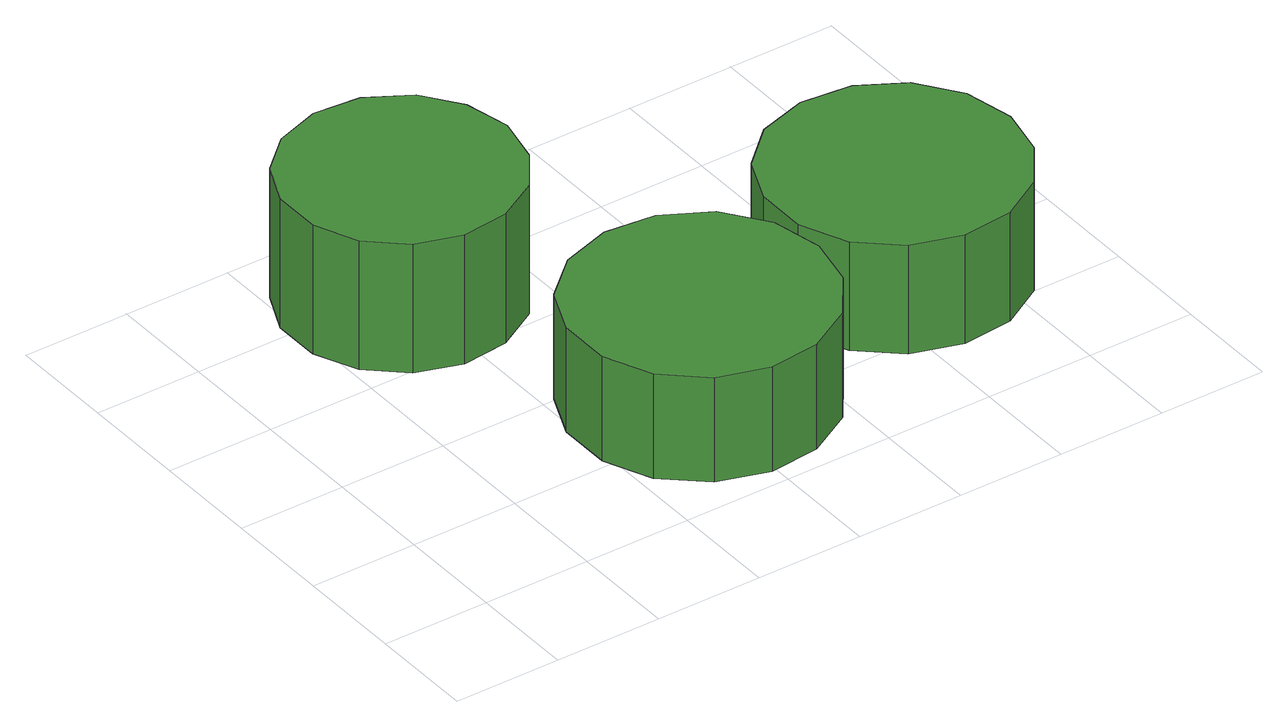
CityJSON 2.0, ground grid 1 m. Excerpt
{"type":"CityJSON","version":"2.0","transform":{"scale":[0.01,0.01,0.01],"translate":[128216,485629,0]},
"CityObjects":{
"tree1":{"type":"SolitaryVegetationObject","attributes":{"function":"something"},"geometry":[{"type":"MultiSurface","lod":"1","boundaries":[[[0,1,2,3,4,5,6,7,8,9,10,11,12,13,14]],[[15,16,17,18,19,20,21,22,23,24,25,26,27,28,29]],[[0,29,28,1]],[[1,28,27,2]],[[2,27,26,3]],[[3,26,25,4]],[[4,25,24,5]],[[5,24,23,6]],[[6,23,22,7]],[[7,22,21,8]],[[8,21,20,9]],[[9,20,19,10]],[[10,19,18,11]],[[11,18,17,12]],[[12,17,16,13]],[[13,16,15,14]],[[14,15,29,0]]]}]},
"tree2":{"type":"SolitaryVegetationObject","attributes":{"function":"something"},"geometry":[{"type":"MultiSurface","lod":"1","boundaries":[[[30,31,32,33,34,35,36,37,38,39,40,41,42,43,44]],[[45,46,47,48,49,50,51,52,53,54,55,56,57,58,59]],[[30,59,58,31]],[[31,58,57,32]],[[32,57,56,33]],[[33,56,55,34]],[[34,55,54,35]],[[35,54,53,36]],[[36,53,52,37]],[[37,52,51,38]],[[38,51,50,39]],[[39,50,49,40]],[[40,49,48,41]],[[41,48,47,42]],[[42,47,46,43]],[[43,46,45,44]],[[44,45,59,30]]]}]},
"tree3":{"type":"SolitaryVegetationObject","attributes":{"function":"something"},"geometry":[{"type":"MultiSurface","lod":"1","boundaries":[[[60,61,62,63,64,65,66,67,68,69,70,71,72,73,74]],[[75,76,77,78,79,80,81,82,83,84,85,86,87,88,89]],[[60,89,88,61]],[[61,88,87,62]],[[62,87,86,63]],[[63,86,85,64]],[[64,85,84,65]],[[65,84,83,66]],[[66,83,82,67]],[[67,82,81,68]],[[68,81,80,69]],[[69,80,79,70]],[[70,79,78,71]],[[71,78,77,72]],[[72,77,76,73]],[[73,76,75,74]],[[74,75,89,60]]]}]}
},
"vertices":[
[300,390,152],[290,433,152],[265,468,152],[226,491,152],[182,495,152],[140,481,152],[108,452,152],[90,412,152],[90,367,152],[108,327,152],[140,298,152],[182,284,152],[226,289,152],[265,311,152],[290,346,152],[290,346,25],[265,311,25],[226,289,25],[182,284,25],[140,298,25],[108,327,25],[90,367,25],[90,412,25],[108,452,25],[140,481,25],[182,495,25],[226,491,25],[265,468,25],[290,433,25],[300,390,25],
[426,133,128],[416,181,128],[387,221,128],[344,245,128],[296,250,128],[249,235,128],[212,202,128],[193,158,128],[193,108,128],[212,64,128],[249,31,128],[296,16,128],[344,21,128],[387,45,128],[416,85,128],[416,85,25],[387,45,25],[344,21,25],[296,16,25],[249,31,25],[212,64,25],[193,108,25],[193,158,25],[212,202,25],[249,235,25],[296,250,25],[344,245,25],[387,221,25],[416,181,25],[426,133,25],
[655,187,132],[645,234,132],[617,273,132],[576,297,132],[528,302,132],[482,288,132],[446,255,132],[427,211,132],[427,163,132],[446,119,132],[482,87,132],[528,72,132],[576,77,132],[617,101,132],[645,140,132],[645,140,25],[617,101,25],[576,77,25],[528,72,25],[482,87,25],[446,119,25],[427,163,25],[427,211,25],[446,255,25],[482,288,25],[528,302,25],[576,297,25],[617,273,25],[645,234,25],[655,187,25]
]}
